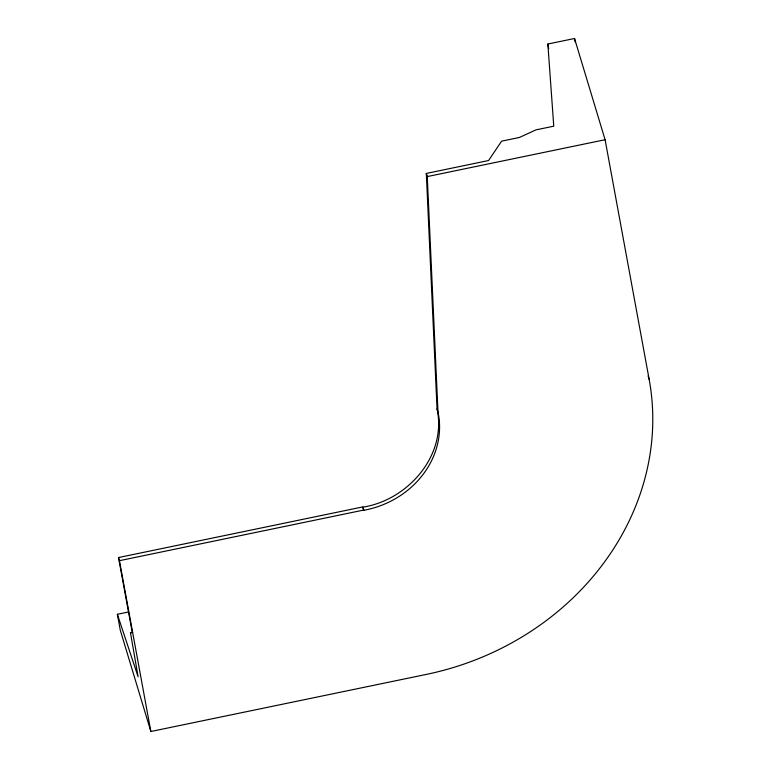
<?xml version="1.0" encoding="UTF-8"?>
<svg xmlns="http://www.w3.org/2000/svg" width="770" height="770" viewBox="0 0 770 770"><rect width="100%" height="100%" fill="white"/><g stroke="black" fill="none" stroke-linecap="round" stroke-linejoin="round"><path stroke-width="1.16" d="M426.946 176.859L426.32 173.442L427.263 176.58L437.986 411.989A88.569 79.05 -16.8 0 1 363.758 510.308L362.814 507.17C407.773 500.154 447.168 455.503 437.042 408.851L426.32 173.442L488.555 160.535L501.597 141.16L519.384 137.474L535.987 129.87L553.765 126.184L547.855 44.025L574.535 38.5L605.095 139.726L649.168 379.408A272.686 243.397 -16.8 0 1 426.493 674.376L150.862 731.5L120.303 630.274L117.358 614.296L128.475 611.996M427.263 176.58L605.095 139.726M117.358 614.296L138.109 676.782L130.486 632.776L132.286 632.488L118.503 557.547L362.766 506.92L363.758 510.308M118.503 557.547L119.446 560.685L363.719 510.058M130.486 632.776L132.709 632.314M648.128 375.953L649.168 379.408M437.042 408.851L437.986 411.989M574.535 38.5L575.161 41.927M547.855 44.025L548.702 48.597M119.446 560.685L150.862 731.5"/></g></svg>
